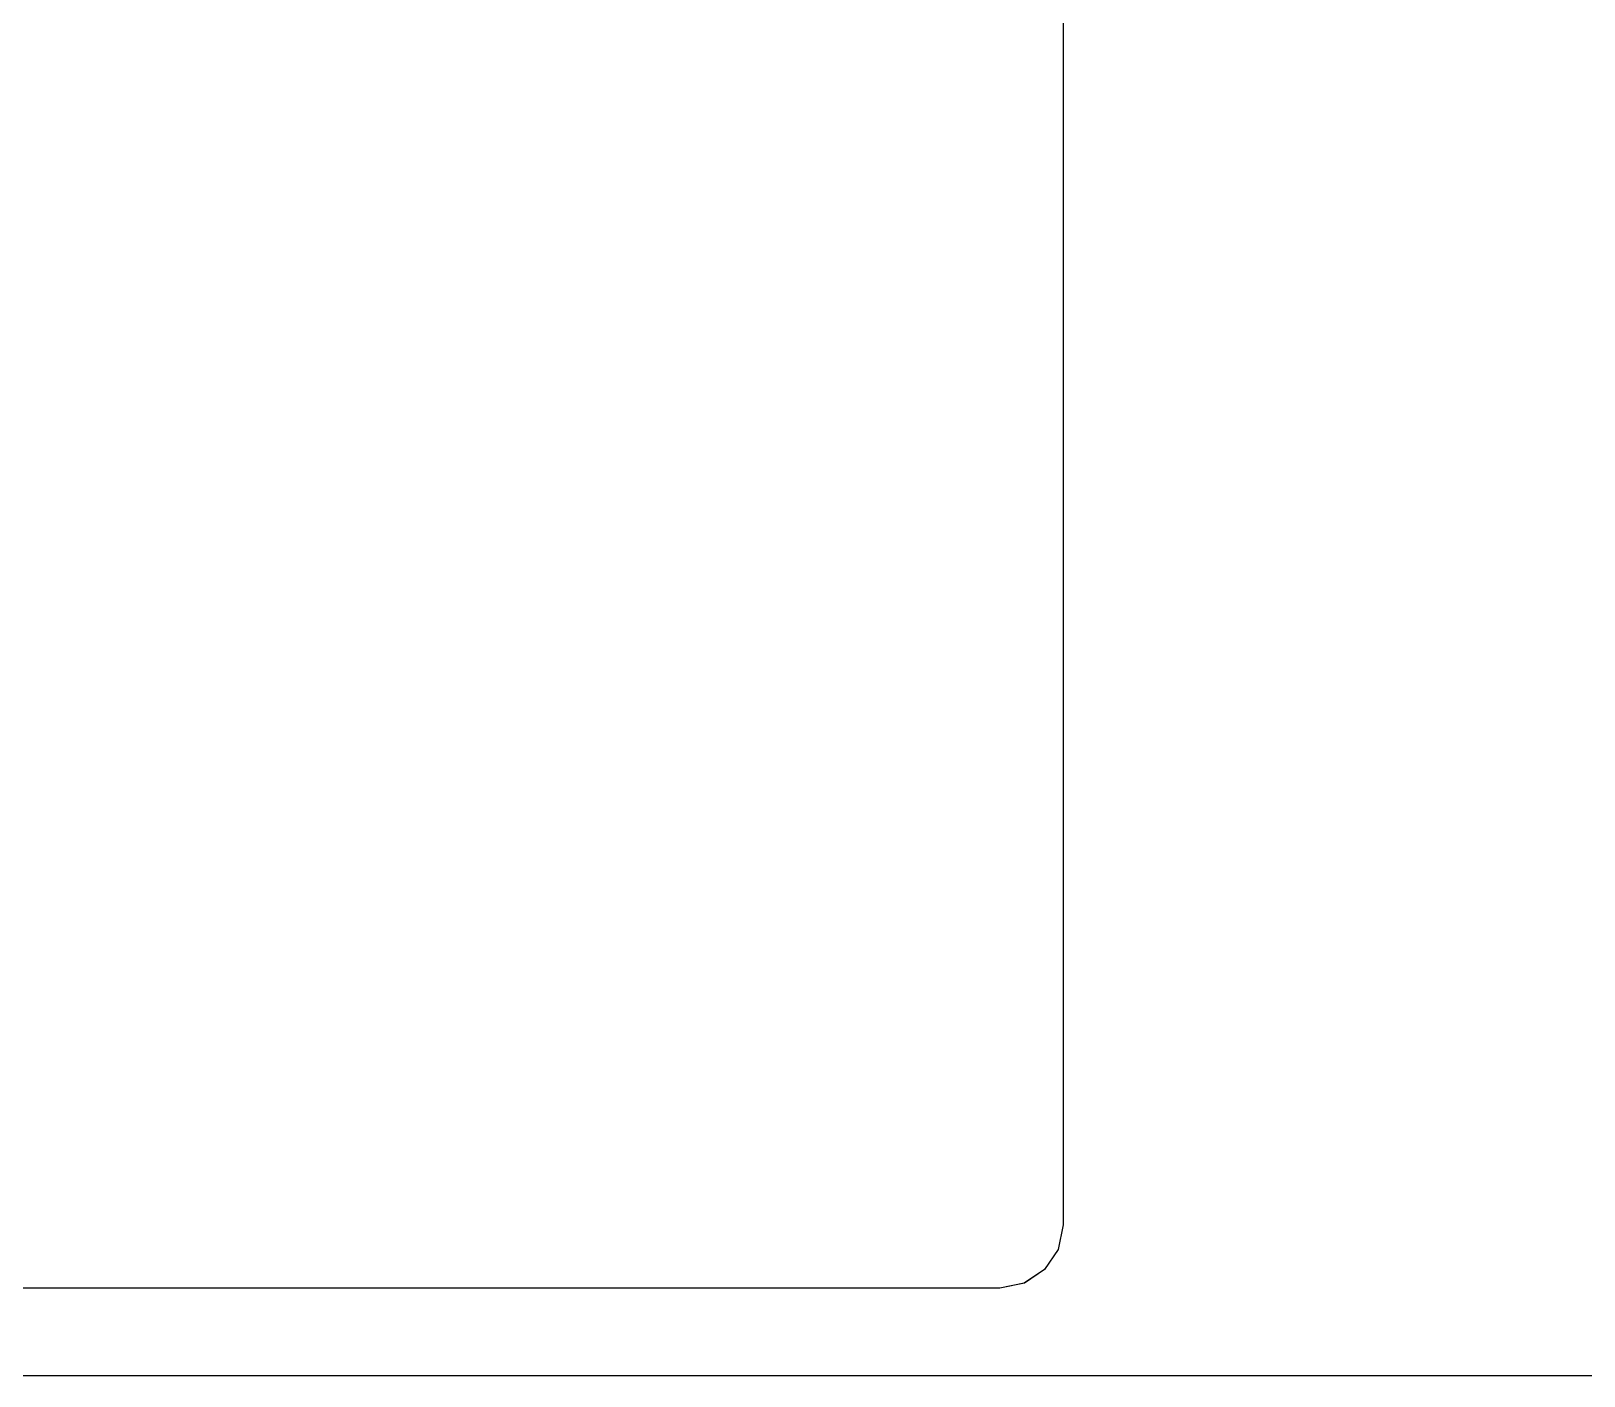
# Model space of a CAD drawing. Extents: x 1 to 47.7, y 0.2 to 35.
# Drawn here: x 22.724 to 24.684, y 13.781 to 15.479 of the extents above; entities that cross this region are included whole.
import ezdxf

# ---------------------------------------------------------------- set-up
doc = ezdxf.new("R2010")
doc.units = 0
doc.header["$MEASUREMENT"] = 0
for name, color, linetype in [('4_1__5U__UP_TO_TWO_IO_BOAR', 7, 'CONTINUOUS'), ('4_2__5U__FRONT_PANEL_W_24_', 7, 'CONTINUOUS'), ('5_1___24__TARGET_LEDS___12', 7, 'CONTINUOUS')]:
    doc.layers.add(name, color=color, linetype=linetype)

msp = doc.modelspace()

# ---------------------------------------------------------------- linework, layer by layer
at = {"layer": '4_1__5U__UP_TO_TWO_IO_BOAR'}
msp.add_lwpolyline([(24.7044, 13.7814), (24.6419, 13.7814), (24.5683, 13.7814), (24.4846, 13.7814), (24.3917, 13.7814), (24.2908, 13.7814), (24.1829, 13.7814), (24.0688, 13.7814), (23.9497, 13.7814), (23.7004, 13.7814), (23.443, 13.7814), (23.1856, 13.7814), (22.9363, 13.7814), (22.8172, 13.7814), (22.7031, 13.7814)], dxfattribs=at)
at = {"layer": '4_2__5U__FRONT_PANEL_W_24_'}
msp.add_lwpolyline([(24.0264, 15.5977), (24.0264, 15.3422), (24.0264, 15.0866), (24.0264, 14.8391), (24.0264, 14.7209), (24.0264, 14.6077), (24.0264, 14.5005), (24.0264, 14.4003), (24.0264, 14.3081), (24.0264, 14.225), (24.0264, 14.1519), (24.0264, 14.0899), (24.0264, 14.0399), (24.0264, 14.0029), (24.0264, 13.9897), (24.0264, 13.98), (24.0264, 13.9741), (24.0264, 13.9722), (24.0201, 13.941), (24.003, 13.9156), (23.9775, 13.8984), (23.9464, 13.8922), (23.9444, 13.8922), (23.9385, 13.8922), (23.9289, 13.8922), (23.9156, 13.8922), (23.8787, 13.8922), (23.8287, 13.8922), (23.7666, 13.8922), (23.6935, 13.8922), (23.6104, 13.8922), (23.5183, 13.8922), (23.4181, 13.8922), (23.3109, 13.8922), (23.1977, 13.8922), (23.0794, 13.8922), (22.8319, 13.8922), (22.5764, 13.8922)], dxfattribs=at)
at = {"layer": '5_1___24__TARGET_LEDS___12'}
msp.add_lwpolyline([(24.0264, 15.5977), (24.0264, 15.3422), (24.0264, 15.0866), (24.0264, 14.8391), (24.0264, 14.7209), (24.0264, 14.6077), (24.0264, 14.5005), (24.0264, 14.4003), (24.0264, 14.3081), (24.0264, 14.225), (24.0264, 14.1519), (24.0264, 14.0899), (24.0264, 14.0399), (24.0264, 14.0029), (24.0264, 13.9897), (24.0264, 13.98), (24.0264, 13.9741), (24.0264, 13.9722), (24.0201, 13.941), (24.003, 13.9156), (23.9776, 13.8984), (23.9464, 13.8922), (23.9444, 13.8922), (23.9386, 13.8922), (23.9289, 13.8922), (23.9156, 13.8922), (23.8787, 13.8922), (23.8287, 13.8922), (23.7666, 13.8922), (23.6935, 13.8922), (23.6104, 13.8922), (23.5183, 13.8922), (23.4181, 13.8922), (23.3109, 13.8922), (23.1977, 13.8922), (23.0795, 13.8922), (22.8319, 13.8922), (22.5764, 13.8922)], dxfattribs=at)

doc.saveas('drawing.dxf')
